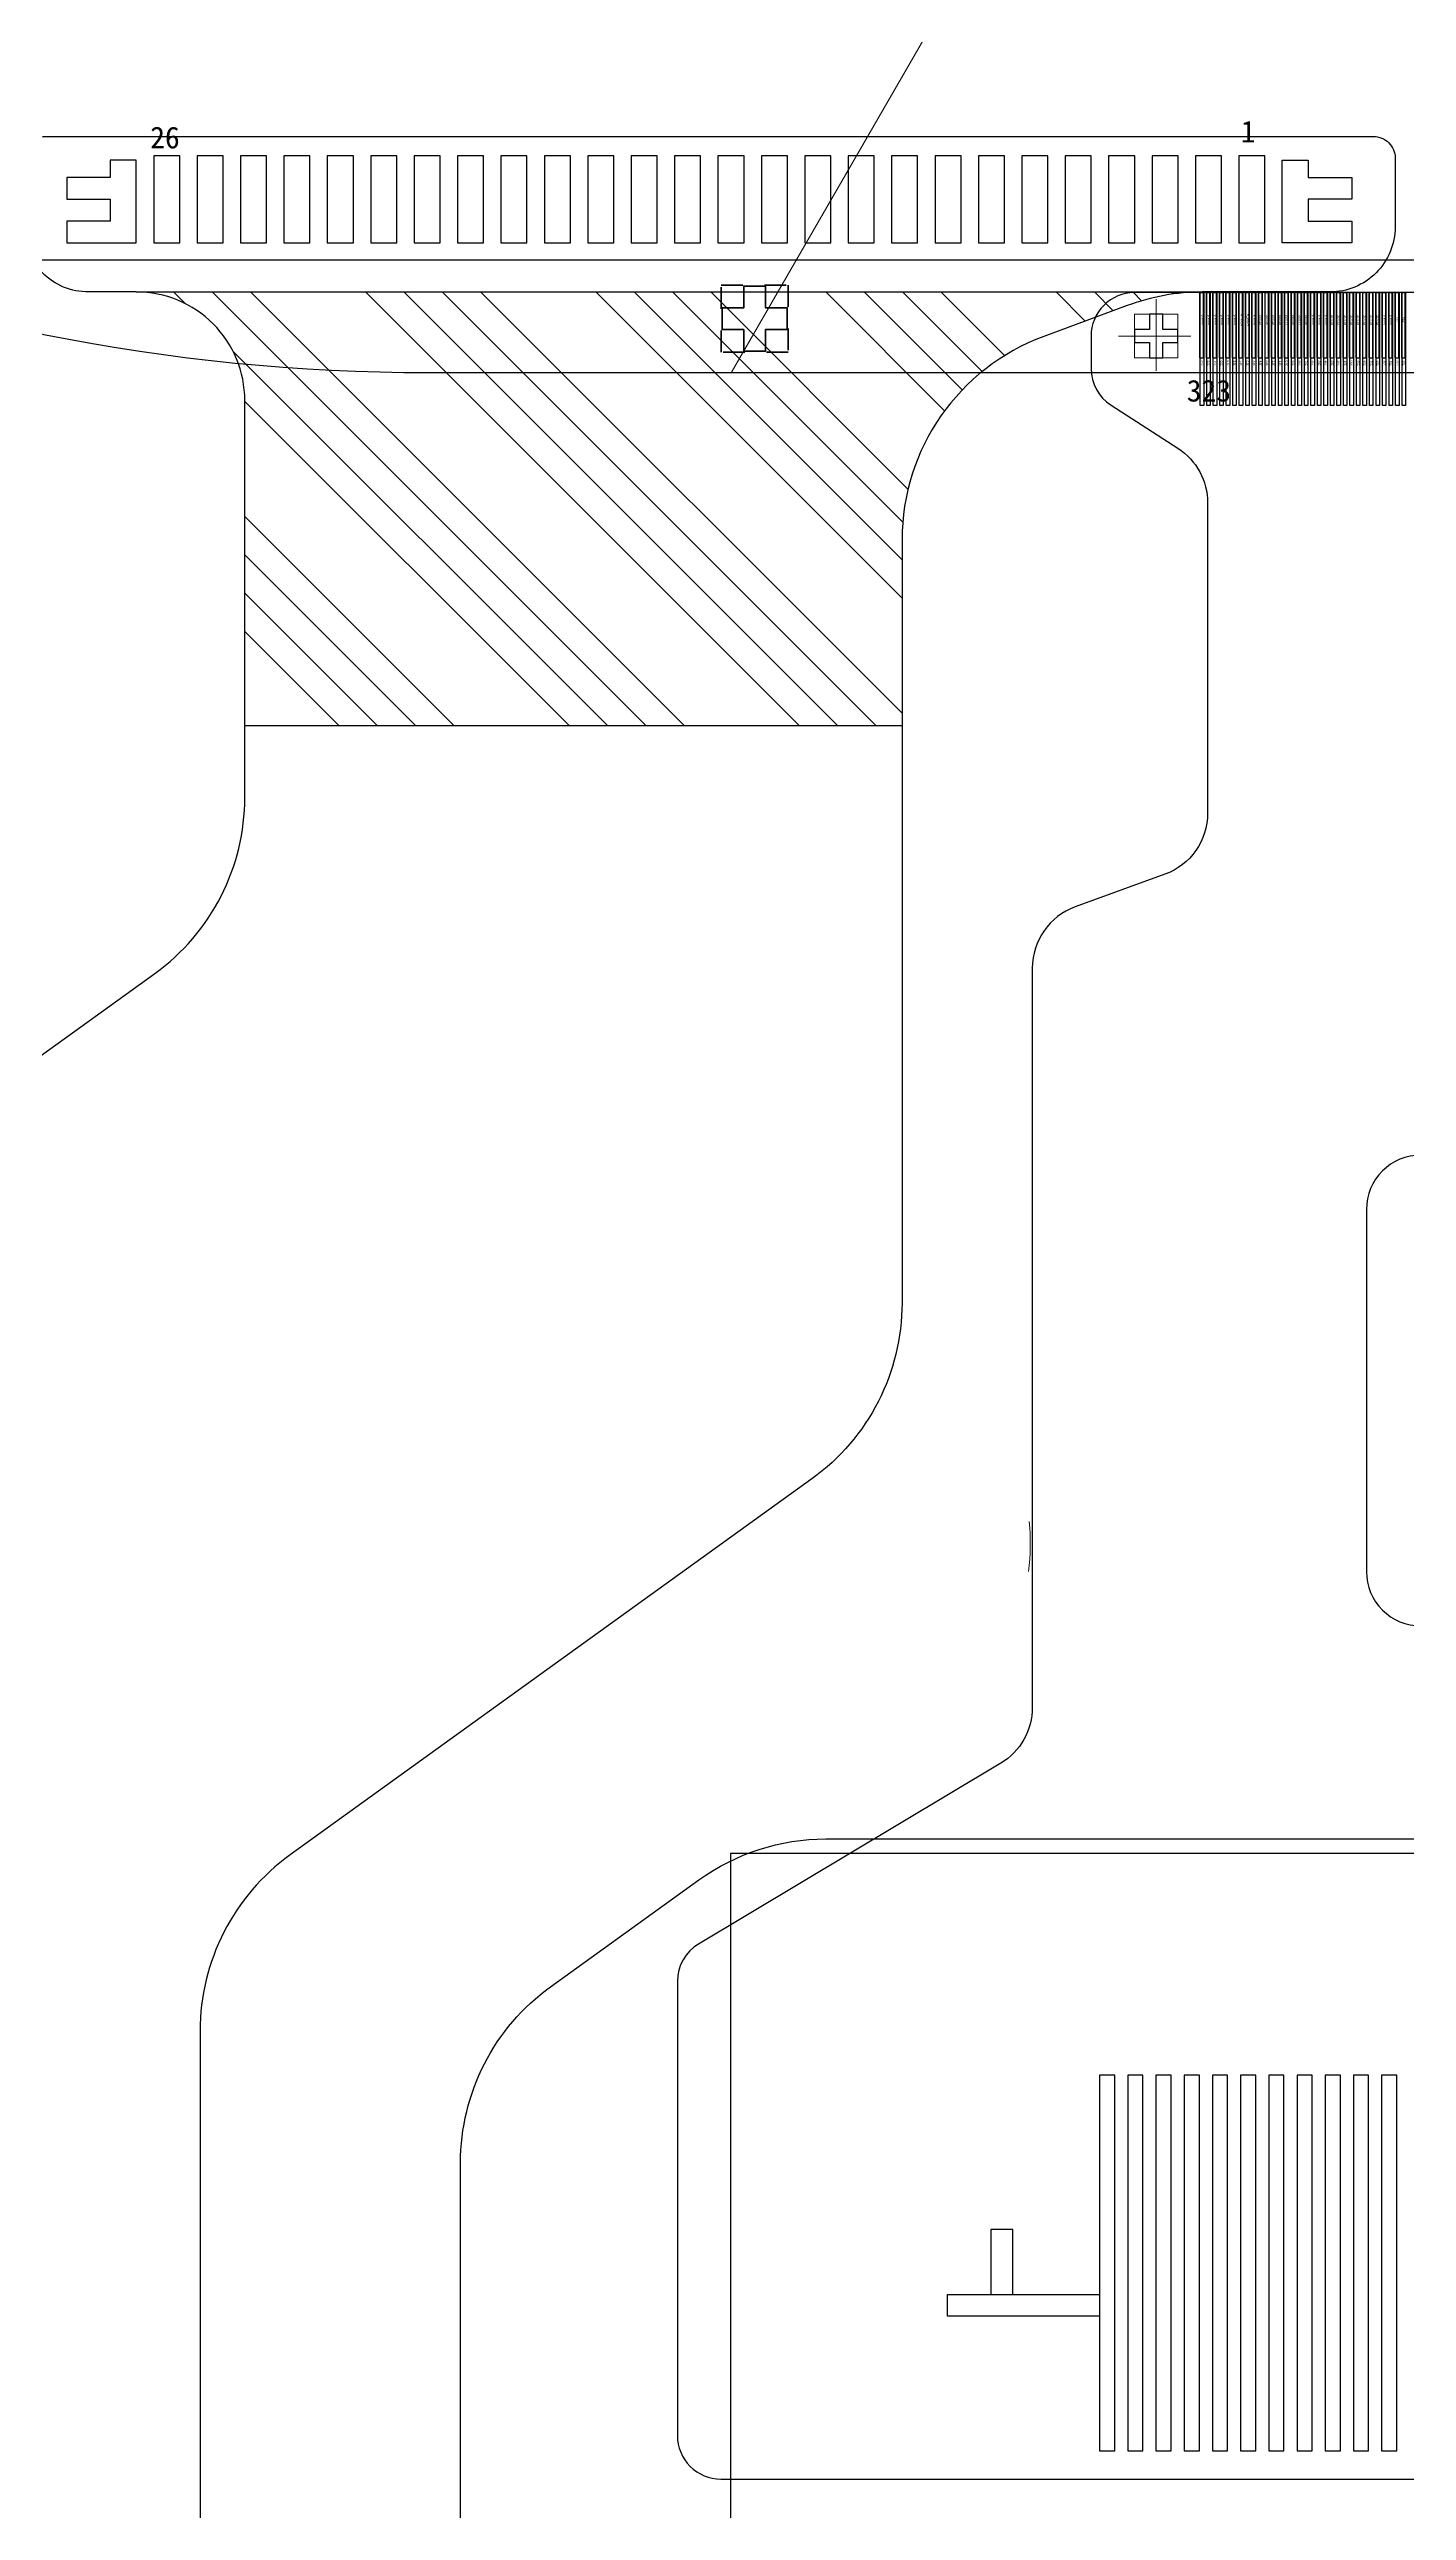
# Model space of a CAD drawing. Header units: inches. Extents: x 1765 to 5217, y -1519 to 441.
# Drawn here: x 4126.96 to 4133.22, y -1308.01 to -1296.67 of the extents above; entities that cross this region are included whole.
import ezdxf
from ezdxf.enums import TextEntityAlignment as Align

# ---------------------------------------------------------------- set-up
doc = ezdxf.new("R2010")
doc.units = ezdxf.units.IN
doc.header["$MEASUREMENT"] = 0
doc.linetypes.add('DOT', pattern=[0.2, 0.1, -0.1])
for name, color, linetype, lineweight in [('DIM', 3, 'Continuous', 15), ('EMI', 5, 'Continuous', 5), ('Mark', 7, 'Continuous', 13), ('尺寸标注', 7, 'Continuous', 0), ('注释', 2, 'Continuous', 13)]:
    doc.layers.add(name, color=color, linetype=linetype, lineweight=lineweight)
doc.layers.add('FPC', color=7, linetype='Continuous')
doc.styles.add('MBC_Arial_Font', font='arial.ttf', dxfattribs={"width": 0.8})

# ---------------------------------------------------------------- blocks, each defined once
blk = doc.blocks.new('mark')
at = {"layer": '尺寸标注', "color": 1}
for p, q in [((3641.139, 1398.795), (3641.139, 1398.464)), ((3640.979, 1398.625), (3641.312, 1398.625))]:
    blk.add_line(p, q, dxfattribs=at)
at = {"layer": '尺寸标注', "color": 2}
for points in [[(3641.039, 1398.725), (3641.109, 1398.725), (3641.109, 1398.655), (3641.039, 1398.655)], [(3641.169, 1398.725), (3641.239, 1398.725), (3641.239, 1398.655), (3641.169, 1398.655)], [(3641.039, 1398.595), (3641.109, 1398.595), (3641.109, 1398.525), (3641.039, 1398.525)], [(3641.169, 1398.595), (3641.239, 1398.595), (3641.239, 1398.525), (3641.169, 1398.525)]]:
    blk.add_lwpolyline(points, close=True, dxfattribs=at)

msp = doc.modelspace()

# ---------------------------------------------------------------- hatches: boundary and pattern name
h = msp.add_hatch()
h.set_pattern_fill('ANSI34', color=1, style=0)
h.set_pattern_definition([(135, (7798.727, 330.43185), (0.53033009, 0.53033009), []), (135, (7798.5502, 330.43185), (0.53033009, 0.53033009), []), (135, (7798.3734, 330.43185), (0.53033009, 0.53033009), []), (135, (7798.1966, 330.43185), (0.53033009, 0.53033009), [])])
edge = h.paths.add_edge_path()
edge.add_arc((4132.275, -1298.787), 1, 90, 110.3176)
edge.add_line((4131.928, -1297.85), (4131.544, -1297.992))
edge.add_arc((4131.891, -1298.929), 1, 110.3176, 180)
edge.add_line((4130.891, -1298.929), (4130.891, -1299.787))
edge.add_line((4130.891, -1299.787), (4127.863, -1299.787))
edge.add_line((4127.863, -1299.787), (4127.863, -1298.287))
edge.add_arc((4127.363, -1298.287), 0.5, 0, 90)
edge.add_line((4127.363, -1297.787), (4132.275, -1297.787))
at = {"layer": 'DIM'}
h = msp.add_hatch(dxfattribs=at)
h.set_pattern_fill('HONEY', color=256, style=0)
h.set_pattern_definition([(0, (6241.1135, -2365.6452), (4.7625, 2.74963), [3.175, -6.35]), (120, (6241.1135, -2365.6452), (-4.7624994, 2.749631), [3.175, -6.35]), (60, (6241.1135, -2365.6452), (6e-07, 5.499261), [-6.35, 3.175])])
edge = h.paths.add_edge_path()
edge.add_line((4154.495, -1263.445), (4154.495, -1289.16))
edge.add_arc((4145.495, -1289.16), 9, -90, 0, ccw=False)
edge.add_line((4145.495, -1298.16), (4128.708, -1298.16))
edge.add_arc((4128.708, -1289.16), 9, 180, 270, ccw=False)
edge.add_line((4119.708, -1289.16), (4119.708, -1263.445))
edge.add_arc((4128.128, -1263.445), 8.42, 90, 180, ccw=False)
edge.add_line((4128.128, -1255.025), (4146.075, -1255.025))
edge.add_arc((4146.075, -1263.445), 8.42, 0, 90, ccw=False)

# ---------------------------------------------------------------- linework, layer by layer
msp.add_line((4148.51, -1297.64), (4125.693, -1297.64))
msp.add_line((4148.51, -1297.64), (4125.693, -1297.64))
for points in [[(4154.495, -1263.445), (4154.495, -1289.16, -0.414214), (4145.495, -1298.16), (4128.708, -1298.16, -0.414214), (4119.708, -1289.16), (4119.708, -1263.445, -0.414214), (4128.128, -1255.025), (4146.075, -1255.025, -0.414214)], [(4154.495, -1263.445), (4154.495, -1289.16, -0.414214), (4145.495, -1298.16), (4128.708, -1298.16, -0.414214), (4119.708, -1289.16), (4119.708, -1263.445, -0.414214), (4128.128, -1255.025), (4146.075, -1255.025, -0.414214)], [(4133.031, -1302.015), (4133.031, -1303.685, 0.414214), (4133.281, -1303.935), (4140.921, -1303.935, 0.414214), (4141.171, -1303.685), (4141.171, -1302.015, 0.414214), (4140.921, -1301.765), (4133.281, -1301.765, 0.414214)]]:
    msp.add_lwpolyline(points, format="xyb", close=True)
for points in [[(4127.563, -1297.16), (4127.443, -1297.16), (4127.443, -1297.56), (4127.563, -1297.56)], [(4127.763, -1297.16), (4127.643, -1297.16), (4127.643, -1297.56), (4127.763, -1297.56)], [(4127.963, -1297.16), (4127.843, -1297.16), (4127.843, -1297.56), (4127.963, -1297.56)], [(4128.163, -1297.16), (4128.043, -1297.16), (4128.043, -1297.56), (4128.163, -1297.56)], [(4128.363, -1297.16), (4128.243, -1297.16), (4128.243, -1297.56), (4128.363, -1297.56)], [(4128.563, -1297.16), (4128.443, -1297.16), (4128.443, -1297.56), (4128.563, -1297.56)], [(4128.763, -1297.16), (4128.643, -1297.16), (4128.643, -1297.56), (4128.763, -1297.56)], [(4128.963, -1297.16), (4128.843, -1297.16), (4128.843, -1297.56), (4128.963, -1297.56)], [(4129.163, -1297.16), (4129.043, -1297.16), (4129.043, -1297.56), (4129.163, -1297.56)], [(4129.363, -1297.16), (4129.243, -1297.16), (4129.243, -1297.56), (4129.363, -1297.56)], [(4129.563, -1297.16), (4129.443, -1297.16), (4129.443, -1297.56), (4129.563, -1297.56)], [(4129.763, -1297.16), (4129.643, -1297.16), (4129.643, -1297.56), (4129.763, -1297.56)], [(4129.963, -1297.16), (4129.843, -1297.16), (4129.843, -1297.56), (4129.963, -1297.56)], [(4130.163, -1297.16), (4130.043, -1297.16), (4130.043, -1297.56), (4130.163, -1297.56)], [(4130.363, -1297.16), (4130.243, -1297.16), (4130.243, -1297.56), (4130.363, -1297.56)], [(4130.563, -1297.16), (4130.443, -1297.16), (4130.443, -1297.56), (4130.563, -1297.56)], [(4130.763, -1297.16), (4130.643, -1297.16), (4130.643, -1297.56), (4130.763, -1297.56)], [(4130.963, -1297.16), (4130.843, -1297.16), (4130.843, -1297.56), (4130.963, -1297.56)], [(4131.163, -1297.16), (4131.043, -1297.16), (4131.043, -1297.56), (4131.163, -1297.56)], [(4131.363, -1297.16), (4131.243, -1297.16), (4131.243, -1297.56), (4131.363, -1297.56)], [(4131.563, -1297.16), (4131.443, -1297.16), (4131.443, -1297.56), (4131.563, -1297.56)], [(4131.763, -1297.16), (4131.643, -1297.16), (4131.643, -1297.56), (4131.763, -1297.56)], [(4131.963, -1297.16), (4131.843, -1297.16), (4131.843, -1297.56), (4131.963, -1297.56)], [(4132.163, -1297.16), (4132.043, -1297.16), (4132.043, -1297.56), (4132.163, -1297.56)], [(4132.363, -1297.16), (4132.243, -1297.16), (4132.243, -1297.56), (4132.363, -1297.56)], [(4132.563, -1297.16), (4132.443, -1297.16), (4132.443, -1297.56), (4132.563, -1297.56)], [(4127.043, -1297.56), (4127.363, -1297.56), (4127.363, -1297.18), (4127.243, -1297.18), (4127.243, -1297.26), (4127.043, -1297.26), (4127.043, -1297.36), (4127.243, -1297.36), (4127.243, -1297.46), (4127.043, -1297.46)], [(4132.963, -1297.56), (4132.643, -1297.56), (4132.643, -1297.18), (4132.763, -1297.18), (4132.763, -1297.26), (4132.963, -1297.26), (4132.963, -1297.36), (4132.763, -1297.36), (4132.763, -1297.46), (4132.963, -1297.46)], [(4132.092, -1297.89), (4132.032, -1297.89), (4132.032, -1297.96), (4131.962, -1297.96), (4131.962, -1298.02), (4132.032, -1298.02), (4132.032, -1298.09), (4132.092, -1298.09), (4132.092, -1298.02), (4132.162, -1298.02), (4132.162, -1297.96), (4132.092, -1297.96)]]:
    msp.add_lwpolyline(points, close=True)
at = {"color": 1, "lineweight": -3}
msp.add_lwpolyline([(4132.275, -1297.787), (4132.275, -1297.787, 0.088885), (4131.928, -1297.85), (4131.544, -1297.992, 0.313776), (4130.891, -1298.929), (4130.891, -1299.787), (4127.863, -1299.787), (4127.863, -1298.287, 0.414214), (4127.363, -1297.787)], format="xyb", close=True, dxfattribs=at)
msp.add_lwpolyline([(4142.24, -1297.79), (4131.962, -1297.79, 0.414214), (4131.762, -1297.99), (4131.762, -1298.14, 0.254671), (4131.854, -1298.308), (4132.162, -1298.507, -0.254671), (4132.299, -1298.759), (4132.299, -1300.189, -0.315299), (4132.102, -1300.471), (4131.689, -1300.621, 0.315299), (4131.491, -1300.903), (4131.491, -1304.31, -0.263643), (4131.346, -1304.568), (4129.954, -1305.401, 0.263643), (4129.856, -1305.573), (4129.856, -1307.667, 0.414214), (4130.056, -1307.867), (4144.146, -1307.867, 0.414214)], format="xyb")
at = {"color": 3}
for points in [[(4132.28, -1297.79), (4132.262, -1297.79), (4132.262, -1298.09), (4132.28, -1298.09)], [(4132.28, -1297.79), (4132.262, -1297.79), (4132.262, -1298.09), (4132.28, -1298.09)], [(4132.31, -1297.79), (4132.292, -1297.79), (4132.292, -1298.09), (4132.31, -1298.09)], [(4132.31, -1297.79), (4132.292, -1297.79), (4132.292, -1298.09), (4132.31, -1298.09)], [(4132.34, -1297.79), (4132.322, -1297.79), (4132.322, -1298.09), (4132.34, -1298.09)], [(4132.34, -1297.79), (4132.322, -1297.79), (4132.322, -1298.09), (4132.34, -1298.09)], [(4132.37, -1297.79), (4132.352, -1297.79), (4132.352, -1298.09), (4132.37, -1298.09)], [(4132.37, -1297.79), (4132.352, -1297.79), (4132.352, -1298.09), (4132.37, -1298.09)], [(4132.4, -1297.79), (4132.382, -1297.79), (4132.382, -1298.09), (4132.4, -1298.09)], [(4132.4, -1297.79), (4132.382, -1297.79), (4132.382, -1298.09), (4132.4, -1298.09)], [(4132.43, -1297.79), (4132.412, -1297.79), (4132.412, -1298.09), (4132.43, -1298.09)], [(4132.43, -1297.79), (4132.412, -1297.79), (4132.412, -1298.09), (4132.43, -1298.09)]]:
    msp.add_lwpolyline(points, close=True, dxfattribs=at)
at = {"color": 0}
for points in [[(4132.265, -1297.79), (4132.281, -1297.79), (4132.281, -1298.31), (4132.265, -1298.31)], [(4132.295, -1297.79), (4132.311, -1297.79), (4132.311, -1298.31), (4132.295, -1298.31)], [(4132.325, -1297.79), (4132.341, -1297.79), (4132.341, -1298.31), (4132.325, -1298.31)], [(4132.355, -1297.79), (4132.371, -1297.79), (4132.371, -1298.31), (4132.355, -1298.31)], [(4132.385, -1297.79), (4132.401, -1297.79), (4132.401, -1298.31), (4132.385, -1298.31)], [(4132.415, -1297.79), (4132.431, -1297.79), (4132.431, -1298.31), (4132.415, -1298.31)], [(4132.445, -1297.79), (4132.461, -1297.79), (4132.461, -1298.31), (4132.445, -1298.31)], [(4132.475, -1297.79), (4132.491, -1297.79), (4132.491, -1298.31), (4132.475, -1298.31)], [(4132.505, -1297.79), (4132.521, -1297.79), (4132.521, -1298.31), (4132.505, -1298.31)], [(4132.535, -1297.79), (4132.551, -1297.79), (4132.551, -1298.31), (4132.535, -1298.31)], [(4132.565, -1297.79), (4132.581, -1297.79), (4132.581, -1298.31), (4132.565, -1298.31)], [(4132.595, -1297.79), (4132.611, -1297.79), (4132.611, -1298.31), (4132.595, -1298.31)], [(4132.625, -1297.79), (4132.641, -1297.79), (4132.641, -1298.31), (4132.625, -1298.31)], [(4132.655, -1297.79), (4132.671, -1297.79), (4132.671, -1298.31), (4132.655, -1298.31)], [(4132.685, -1297.79), (4132.701, -1297.79), (4132.701, -1298.31), (4132.685, -1298.31)], [(4132.715, -1297.79), (4132.731, -1297.79), (4132.731, -1298.31), (4132.715, -1298.31)], [(4132.745, -1297.79), (4132.761, -1297.79), (4132.761, -1298.31), (4132.745, -1298.31)], [(4132.775, -1297.79), (4132.791, -1297.79), (4132.791, -1298.31), (4132.775, -1298.31)], [(4132.805, -1297.79), (4132.821, -1297.79), (4132.821, -1298.31), (4132.805, -1298.31)], [(4132.835, -1297.79), (4132.851, -1297.79), (4132.851, -1298.31), (4132.835, -1298.31)], [(4132.865, -1297.79), (4132.881, -1297.79), (4132.881, -1298.31), (4132.865, -1298.31)], [(4132.895, -1297.79), (4132.911, -1297.79), (4132.911, -1298.31), (4132.895, -1298.31)], [(4132.925, -1297.79), (4132.941, -1297.79), (4132.941, -1298.31), (4132.925, -1298.31)], [(4132.955, -1297.79), (4132.971, -1297.79), (4132.971, -1298.31), (4132.955, -1298.31)], [(4132.985, -1297.79), (4133.001, -1297.79), (4133.001, -1298.31), (4132.985, -1298.31)], [(4133.015, -1297.79), (4133.031, -1297.79), (4133.031, -1298.31), (4133.015, -1298.31)], [(4133.045, -1297.79), (4133.061, -1297.79), (4133.061, -1298.31), (4133.045, -1298.31)], [(4133.075, -1297.79), (4133.091, -1297.79), (4133.091, -1298.31), (4133.075, -1298.31)], [(4133.105, -1297.79), (4133.121, -1297.79), (4133.121, -1298.31), (4133.105, -1298.31)], [(4133.135, -1297.79), (4133.151, -1297.79), (4133.151, -1298.31), (4133.135, -1298.31)], [(4133.165, -1297.79), (4133.181, -1297.79), (4133.181, -1298.31), (4133.165, -1298.31)], [(4133.195, -1297.79), (4133.211, -1297.79), (4133.211, -1298.31), (4133.195, -1298.31)], [(4131.801, -1307.737), (4131.871, -1307.737), (4131.871, -1306.005), (4131.801, -1306.005)], [(4131.931, -1307.737), (4132.001, -1307.737), (4132.001, -1306.005), (4131.931, -1306.005)], [(4132.061, -1307.737), (4132.131, -1307.737), (4132.131, -1306.005), (4132.061, -1306.005)], [(4132.191, -1307.737), (4132.261, -1307.737), (4132.261, -1306.005), (4132.191, -1306.005)], [(4132.321, -1307.737), (4132.391, -1307.737), (4132.391, -1306.005), (4132.321, -1306.005)], [(4132.451, -1307.737), (4132.521, -1307.737), (4132.521, -1306.005), (4132.451, -1306.005)], [(4132.581, -1307.737), (4132.651, -1307.737), (4132.651, -1306.005), (4132.581, -1306.005)], [(4132.711, -1307.737), (4132.781, -1307.737), (4132.781, -1306.005), (4132.711, -1306.005)], [(4132.841, -1307.737), (4132.911, -1307.737), (4132.911, -1306.005), (4132.841, -1306.005)], [(4132.971, -1307.737), (4133.041, -1307.737), (4133.041, -1306.005), (4132.971, -1306.005)], [(4133.101, -1307.737), (4133.171, -1307.737), (4133.171, -1306.005), (4133.101, -1306.005)], [(4131.301, -1307.017), (4131.401, -1307.017), (4131.401, -1306.717), (4131.301, -1306.717)], [(4131.101, -1307.017), (4131.801, -1307.017), (4131.801, -1307.117), (4131.101, -1307.117)]]:
    msp.add_lwpolyline(points, close=True, dxfattribs=at)
at = {"color": 2}
for points in [[(4132.46, -1297.79), (4132.442, -1297.79), (4132.442, -1298.09), (4132.46, -1298.09)], [(4132.46, -1297.79), (4132.442, -1297.79), (4132.442, -1298.09), (4132.46, -1298.09)], [(4132.49, -1297.79), (4132.472, -1297.79), (4132.472, -1298.09), (4132.49, -1298.09)], [(4132.49, -1297.79), (4132.472, -1297.79), (4132.472, -1298.09), (4132.49, -1298.09)], [(4132.52, -1297.79), (4132.502, -1297.79), (4132.502, -1298.09), (4132.52, -1298.09)], [(4132.52, -1297.79), (4132.502, -1297.79), (4132.502, -1298.09), (4132.52, -1298.09)], [(4132.55, -1297.79), (4132.532, -1297.79), (4132.532, -1298.09), (4132.55, -1298.09)], [(4132.55, -1297.79), (4132.532, -1297.79), (4132.532, -1298.09), (4132.55, -1298.09)], [(4132.58, -1297.79), (4132.562, -1297.79), (4132.562, -1298.09), (4132.58, -1298.09)], [(4132.58, -1297.79), (4132.562, -1297.79), (4132.562, -1298.09), (4132.58, -1298.09)], [(4132.61, -1297.79), (4132.592, -1297.79), (4132.592, -1298.09), (4132.61, -1298.09)], [(4132.61, -1297.79), (4132.592, -1297.79), (4132.592, -1298.09), (4132.61, -1298.09)], [(4132.64, -1297.79), (4132.622, -1297.79), (4132.622, -1298.09), (4132.64, -1298.09)], [(4132.64, -1297.79), (4132.622, -1297.79), (4132.622, -1298.09), (4132.64, -1298.09)], [(4132.67, -1297.79), (4132.652, -1297.79), (4132.652, -1298.09), (4132.67, -1298.09)], [(4132.67, -1297.79), (4132.652, -1297.79), (4132.652, -1298.09), (4132.67, -1298.09)], [(4132.7, -1297.79), (4132.682, -1297.79), (4132.682, -1298.09), (4132.7, -1298.09)], [(4132.7, -1297.79), (4132.682, -1297.79), (4132.682, -1298.09), (4132.7, -1298.09)], [(4132.73, -1297.79), (4132.712, -1297.79), (4132.712, -1298.09), (4132.73, -1298.09)], [(4132.73, -1297.79), (4132.712, -1297.79), (4132.712, -1298.09), (4132.73, -1298.09)], [(4132.76, -1297.79), (4132.742, -1297.79), (4132.742, -1298.09), (4132.76, -1298.09)], [(4132.76, -1297.79), (4132.742, -1297.79), (4132.742, -1298.09), (4132.76, -1298.09)], [(4132.79, -1297.79), (4132.772, -1297.79), (4132.772, -1298.09), (4132.79, -1298.09)], [(4132.79, -1297.79), (4132.772, -1297.79), (4132.772, -1298.09), (4132.79, -1298.09)], [(4132.82, -1297.79), (4132.802, -1297.79), (4132.802, -1298.09), (4132.82, -1298.09)], [(4132.82, -1297.79), (4132.802, -1297.79), (4132.802, -1298.09), (4132.82, -1298.09)], [(4132.85, -1297.79), (4132.832, -1297.79), (4132.832, -1298.09), (4132.85, -1298.09)], [(4132.85, -1297.79), (4132.832, -1297.79), (4132.832, -1298.09), (4132.85, -1298.09)], [(4132.88, -1297.79), (4132.862, -1297.79), (4132.862, -1298.09), (4132.88, -1298.09)], [(4132.88, -1297.79), (4132.862, -1297.79), (4132.862, -1298.09), (4132.88, -1298.09)], [(4132.91, -1297.79), (4132.892, -1297.79), (4132.892, -1298.09), (4132.91, -1298.09)], [(4132.91, -1297.79), (4132.892, -1297.79), (4132.892, -1298.09), (4132.91, -1298.09)], [(4132.94, -1297.79), (4132.922, -1297.79), (4132.922, -1298.09), (4132.94, -1298.09)], [(4132.94, -1297.79), (4132.922, -1297.79), (4132.922, -1298.09), (4132.94, -1298.09)], [(4132.97, -1297.79), (4132.952, -1297.79), (4132.952, -1298.09), (4132.97, -1298.09)], [(4132.97, -1297.79), (4132.952, -1297.79), (4132.952, -1298.09), (4132.97, -1298.09)], [(4133, -1297.79), (4132.982, -1297.79), (4132.982, -1298.09), (4133, -1298.09)], [(4133, -1297.79), (4132.982, -1297.79), (4132.982, -1298.09), (4133, -1298.09)], [(4133.03, -1297.79), (4133.012, -1297.79), (4133.012, -1298.09), (4133.03, -1298.09)], [(4133.03, -1297.79), (4133.012, -1297.79), (4133.012, -1298.09), (4133.03, -1298.09)], [(4133.06, -1297.79), (4133.042, -1297.79), (4133.042, -1298.09), (4133.06, -1298.09)], [(4133.06, -1297.79), (4133.042, -1297.79), (4133.042, -1298.09), (4133.06, -1298.09)], [(4133.09, -1297.79), (4133.072, -1297.79), (4133.072, -1298.09), (4133.09, -1298.09)], [(4133.09, -1297.79), (4133.072, -1297.79), (4133.072, -1298.09), (4133.09, -1298.09)], [(4133.12, -1297.79), (4133.102, -1297.79), (4133.102, -1298.09), (4133.12, -1298.09)], [(4133.12, -1297.79), (4133.102, -1297.79), (4133.102, -1298.09), (4133.12, -1298.09)], [(4133.15, -1297.79), (4133.132, -1297.79), (4133.132, -1298.09), (4133.15, -1298.09)], [(4133.15, -1297.79), (4133.132, -1297.79), (4133.132, -1298.09), (4133.15, -1298.09)], [(4133.18, -1297.79), (4133.162, -1297.79), (4133.162, -1298.09), (4133.18, -1298.09)], [(4133.18, -1297.79), (4133.162, -1297.79), (4133.162, -1298.09), (4133.18, -1298.09)], [(4133.21, -1297.79), (4133.192, -1297.79), (4133.192, -1298.09), (4133.21, -1298.09)], [(4133.21, -1297.79), (4133.192, -1297.79), (4133.192, -1298.09), (4133.21, -1298.09)]]:
    msp.add_lwpolyline(points, close=True, dxfattribs=at)
at = {"layer": 'DIM'}
msp.add_arc((4130.482, -1303.555), 1, 352.5385, 5.8312, dxfattribs=at)
at = {"layer": 'EMI', "lineweight": -3}
msp.add_lwpolyline([(4144.129, -1304.984), (4130.101, -1304.984), (4130.101, -1309.212), (4144.129, -1309.212)], close=True, dxfattribs=at)
at = {"layer": 'FPC', "color": 2, "lineweight": -3}
for points in [[(4121.608, -1321.867), (4121.608, -1306.161, -0.241069), (4122.438, -1304.539), (4127.448, -1300.928, 0.241069), (4127.863, -1300.116), (4127.863, -1298.287, 0.414214), (4127.363, -1297.787), (4127.143, -1297.787, -0.414214), (4126.843, -1297.487), (4126.843, -1297.17, -0.414214), (4126.943, -1297.07), (4133.063, -1297.07, -0.414214), (4133.163, -1297.17), (4133.163, -1297.487, -0.414214), (4132.863, -1297.787), (4132.275, -1297.787, 0.088885), (4131.928, -1297.85), (4131.544, -1297.992, 0.313776), (4130.891, -1298.929), (4130.891, -1302.446, -0.241069), (4130.476, -1303.257), (4128.072, -1304.99, 0.241069), (4127.657, -1305.802), (4127.657, -1309.112, 1)], [(4128.857, -1309.112), (4128.857, -1306.409, -0.241069), (4129.272, -1305.598), (4129.955, -1305.106, -0.157425), (4130.54, -1304.917), (4144.706, -1304.917, -0.414214)]]:
    msp.add_lwpolyline(points, format="xyb", dxfattribs=at)
at = {"layer": 'Mark', "linetype": 'Continuous', "lineweight": 100}
msp.add_lwpolyline([(4130.162, -1297.86), (4130.162, -1297.76), (4130.262, -1297.76), (4130.262, -1297.86), (4130.362, -1297.86), (4130.362, -1297.96), (4130.262, -1297.96), (4130.262, -1298.06), (4130.162, -1298.06), (4130.162, -1297.96), (4130.062, -1297.96), (4130.062, -1297.86)], close=True, dxfattribs=at)
msp.add_lwpolyline([(4130.162, -1297.86), (4130.162, -1297.76), (4130.262, -1297.76), (4130.262, -1297.86), (4130.362, -1297.86), (4130.362, -1297.96), (4130.262, -1297.96), (4130.262, -1298.06), (4130.162, -1298.06), (4130.162, -1297.96), (4130.062, -1297.96), (4130.062, -1297.86)], close=True, dxfattribs=at)
at = {"layer": '注释', "color": 8, "linetype": 'DOT', "lineweight": 100}
msp.add_lwpolyline([(4130.367, -1298.065), (4130.057, -1298.065), (4130.057, -1297.755), (4130.367, -1297.755)], close=True, dxfattribs=at)
msp.add_lwpolyline([(4130.367, -1298.065), (4130.057, -1298.065), (4130.057, -1297.755), (4130.367, -1297.755)], close=True, dxfattribs=at)

# ---------------------------------------------------------------- block references
at = {"extrusion": (0, 0, -1), "zscale": -1}
msp.add_blockref('mark', (-7773.201, -2696.615), dxfattribs=at)
msp.add_blockref('mark', (-7773.201, -2696.615), dxfattribs=at)

# ---------------------------------------------------------------- texts
at = {"color": 3, "style": 'MBC_Arial_Font', "text_generation_flag": 4}
for s, p in [('Dummy', (4132.276, -1297.915)), ('Dummy', (4132.306, -1297.915)), ('Dummy', (4132.336, -1297.915)), ('Dummy', (4132.366, -1297.915)), ('Dummy', (4132.396, -1297.915)), ('Dummy', (4132.426, -1297.915)), ('FOG1_R', (4132.456, -1297.915)), ('FOG2_R', (4132.486, -1297.915)), ('Dummy', (4132.516, -1297.915)), ('ELVSS', (4132.543, -1297.915)), ('ELVSS', (4132.573, -1297.915)), ('ELVSS', (4132.603, -1297.915)), ('ELVSS', (4132.633, -1297.915)), ('ELVSS', (4132.663, -1297.915)), ('ELVSS', (4132.693, -1297.915)), ('ELVSS', (4132.723, -1297.915)), ('ELVSS', (4132.753, -1297.915)), ('Dummy', (4132.786, -1297.915)), ('Dummy', (4132.816, -1297.915)), ('Dummy', (4132.846, -1297.915)), ('ELVDD', (4132.873, -1297.915)), ('ELVDD', (4132.903, -1297.915)), ('ELVDD', (4132.933, -1297.915)), ('ELVDD', (4132.963, -1297.915)), ('ELVDD', (4132.993, -1297.915)), ('ELVDD', (4133.023, -1297.915)), ('ELVDD', (4133.053, -1297.915)), ('ELVDD', (4133.083, -1297.915)), ('Dummy', (4133.116, -1297.915)), ('Dummy', (4133.146, -1297.915)), ('S13', (4133.173, -1297.915)), ('S14', (4133.203, -1297.915)), ('323', (4132.273, -1298.115)), ('322', (4132.303, -1298.115)), ('321', (4132.333, -1298.115)), ('320', (4132.363, -1298.115)), ('319', (4132.393, -1298.115)), ('318', (4132.423, -1298.115)), ('317', (4132.453, -1298.115)), ('316', (4132.483, -1298.115)), ('315', (4132.513, -1298.115)), ('314', (4132.543, -1298.115)), ('313', (4132.573, -1298.115)), ('312', (4132.603, -1298.115)), ('311', (4132.633, -1298.115)), ('310', (4132.663, -1298.115)), ('309', (4132.693, -1298.115)), ('308', (4132.723, -1298.115)), ('307', (4132.753, -1298.115)), ('306', (4132.783, -1298.115)), ('305', (4132.813, -1298.115)), ('304', (4132.843, -1298.115)), ('303', (4132.873, -1298.115)), ('302', (4132.903, -1298.115)), ('301', (4132.933, -1298.115)), ('300', (4132.963, -1298.115)), ('299', (4132.993, -1298.115)), ('298', (4133.023, -1298.115)), ('297', (4133.053, -1298.115)), ('296', (4133.083, -1298.115)), ('295', (4133.113, -1298.115)), ('294', (4133.143, -1298.115)), ('293', (4133.173, -1298.115)), ('292', (4133.203, -1298.115))]:
    msp.add_text(s, height=0.01, rotation=90, dxfattribs=at).set_placement(p, align=Align.MIDDLE_CENTER)
at = {"char_height": 0.1, "width": 0.14979, "attachment_point": 3}
for s, insert in [('26', (4127.563, -1297.025)), ('1', (4132.52, -1296.998)), ('323', (4132.407, -1298.192)), ('323', (4132.407, -1298.192))]:
    msp.add_mtext(s, dxfattribs=dict(at, insert=insert))

doc.saveas('drawing.dxf')
